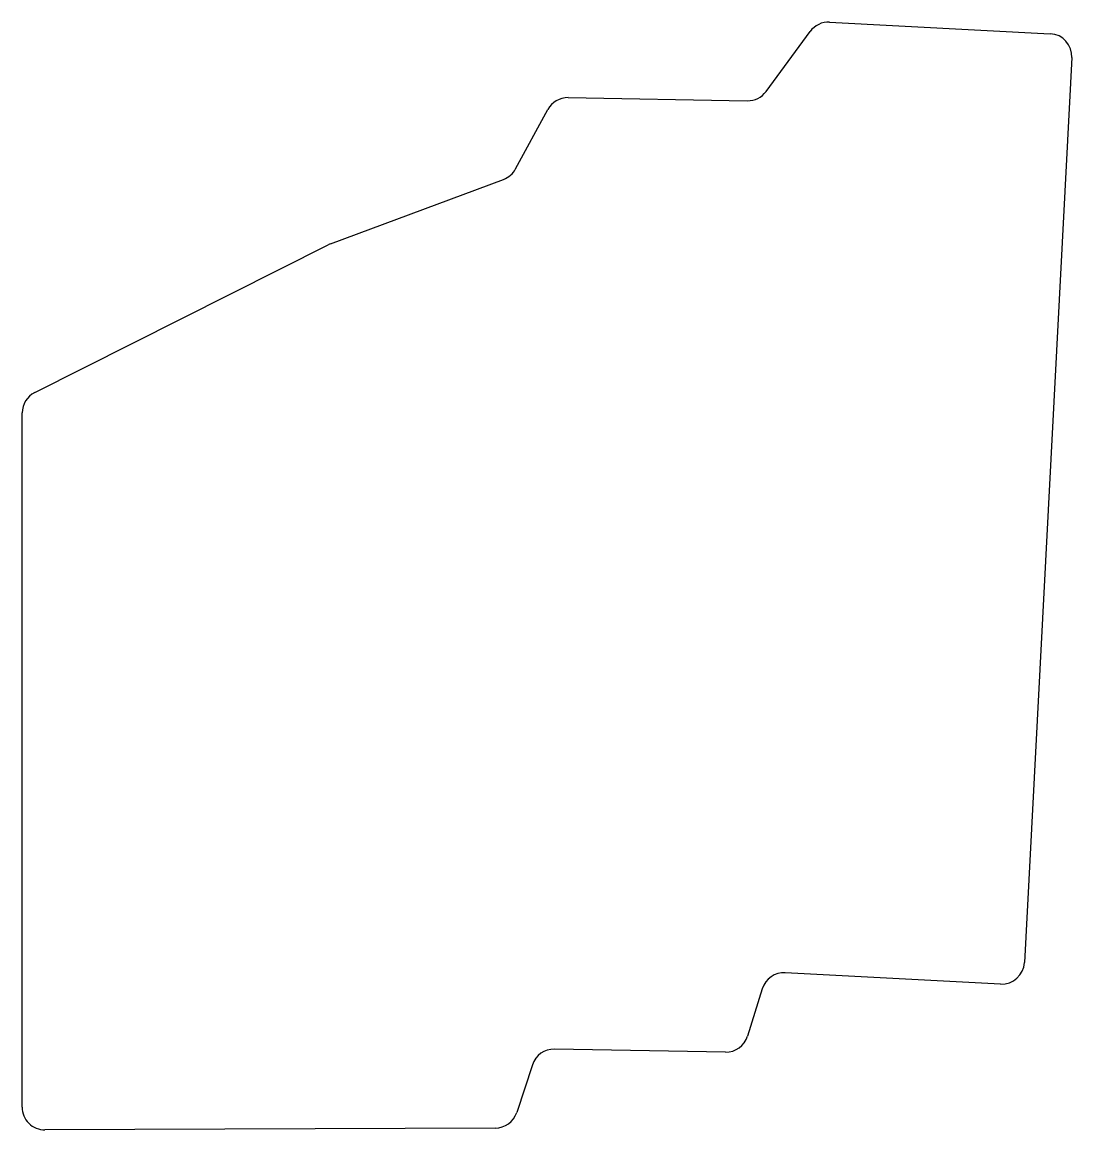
# Model space of a CAD drawing. Header units: millimetres. Extents: x -13.5 to 78.8, y 6.6 to 104.
import ezdxf

# ---------------------------------------------------------------- set-up
doc = ezdxf.new("R2010")
doc.units = ezdxf.units.MM

msp = doc.modelspace()

# ---------------------------------------------------------------- linework, layer by layer
for p, q in [((57.476, 103.998), (76.87, 102.982)), ((51.888, 97.907), (55.759, 103.184)), ((78.762, 100.88), (74.594, 21.349)), ((34.494, 97.365), (50.241, 97.09)), ((29.878, 91.101), (32.7, 96.317)), ((13.604, 84.529), (28.815, 90.178)), ((-12.4, 71.444), (13.401, 84.44)), ((-13.5, 8.638), (-13.5, 69.658)), ((72.493, 19.456), (53.573, 20.448)), ((51.559, 19.045), (50.262, 14.876)), ((48.317, 13.471), (33.291, 13.733)), ((31.357, 12.361), (29.972, 8.167)), ((28.08, 6.794), (-11.492, 6.638))]:
    msp.add_line(p, q)
for centre, start, end in [((57.372, 102.001), 87, 143.73767), ((76.765, 100.985), 357, 87), ((34.459, 95.365), 89, 151.58255), ((50.276, 99.09), 269, 323.73767), ((28.119, 92.053), 290.37554, 331.58255), ((14.3, 82.654), 110.37554, 116.73457), ((-11.5, 69.658), 116.73457, 180), ((53.468, 18.451), 87, 162.7153), ((72.597, 21.454), 267, 357), ((48.352, 15.471), 269, 342.7153), ((33.256, 11.734), 89, 161.71945), ((-11.5, 8.638), 180, 270.22641), ((28.072, 8.794), 270.22641, 341.71945)]:
    msp.add_arc(centre, 2, start, end)

doc.saveas('drawing.dxf')
